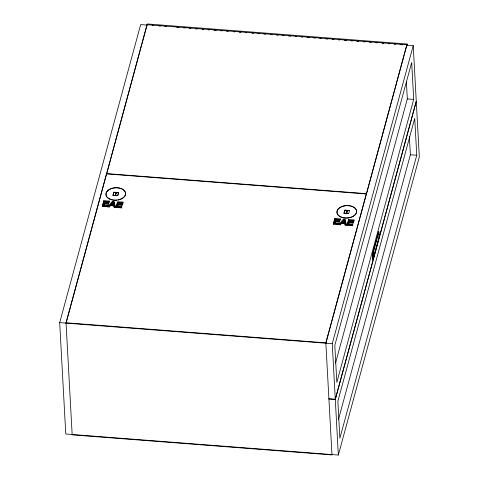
<?xml version="1.0" encoding="UTF-8"?>
<svg xmlns="http://www.w3.org/2000/svg" width="479" height="479" viewBox="0 0 479 479"><rect width="100%" height="100%" fill="white"/><g stroke="black" fill="none" stroke-linecap="round" stroke-linejoin="round"><path stroke-width="0.72" d="M373.937 254.463C373.231 257.882 373.375 250.655 374.021 252.81M338.336 455.05L335.3 399.564L416.281 101.506L419.317 156.998L338.336 455.05L65.773 433.992L59.683 322.642L140.664 24.591L147.041 25.082L147.023 24.71L406.827 44.786L406.845 45.158L413.227 45.649L416.257 101.135L335.282 399.193L328.905 398.696M366.297 193.965L325.846 342.838L331.977 454.93L72.173 434.854L66.042 322.762L106.488 173.889L366.297 193.965L366.315 194.336M106.595 173.961L147.023 24.71M66.06 323.133L147.346 23.95L407.156 44.026L407.234 45.517M104.811 201.342L104.428 202.743L108.386 203.048L108.224 203.647L104.266 203.341L103.787 205.898L103.751 205.24L107.997 205.569L107.871 206.832L102.476 206.413L102.44 205.754L103.829 200.647L109.218 201.066L109.092 202.33L104.847 202L104.811 201.342L109.056 201.671L109.218 201.066M102.476 206.413L103.692 201.946M103.751 205.24L104.266 203.341M107.871 206.832L107.997 205.569M104.302 204.006L108.26 204.311L108.386 203.048M112.996 195.204L113.816 192.181L118.541 192.546L117.732 195.755L112.996 195.204L117.72 195.57L118.541 192.546M113.008 195.39L113.816 192.181M115.738 193.103L115.331 194.612L115.798 194.648L116.211 193.139L115.738 193.103L115.487 194.48M118.199 203.803L122.157 204.108L121.989 204.713L118.032 204.407L117.553 206.964L117.517 206.305L121.768 206.635L121.636 207.898L116.247 207.479L116.211 206.82L117.595 201.713L122.989 202.132L122.858 203.395L118.612 203.066L118.235 204.467L118.576 202.407L122.822 202.731L122.989 202.132M116.247 207.479L117.63 202.372M117.517 206.305L118.032 204.407M118.073 205.066L122.025 205.371L122.157 204.108M121.636 207.898L121.768 206.635M335.42 220.585L339.377 220.897L339.216 221.496L335.258 221.19L334.779 223.747L334.743 223.088L338.988 223.418L338.863 224.681L333.468 224.262L333.432 223.603L334.821 218.496L340.21 218.915L340.084 220.178L335.839 219.849L335.456 221.25L335.803 219.19L340.048 219.52L340.21 218.915M333.468 224.262L334.821 218.496M334.743 223.088L335.258 221.19M335.294 221.849L339.252 222.16L339.377 220.897M338.863 224.681L338.988 223.418M344 213.239L344.808 210.03L349.544 210.58L344.82 210.215L344 213.239L348.724 213.604L349.532 210.395M346.317 212.46L346.73 210.952L347.203 210.988L346.814 212.868L346.317 212.46L346.79 212.496L347.203 210.988M346.341 212.832L346.73 210.952M349.191 221.651L353.143 221.957L352.981 222.561L349.023 222.256L348.508 224.154L352.754 224.477L352.628 225.741L347.233 225.328L347.197 224.669L348.586 219.562L353.981 219.981L353.849 221.244L349.604 220.915L349.227 222.31L349.568 220.256L353.813 220.579L353.981 219.981M347.233 225.328L348.449 220.861M348.718 224.178L349.023 222.256M349.059 222.915L353.017 223.22L353.143 221.957M352.628 225.741L352.754 224.477M366.399 194.031L406.827 44.786M325.87 343.209L407.156 44.026M335.282 399.193L332.246 343.7L413.227 45.649M335.545 363.1L407.324 98.913L406.396 81.927M413.7 99.41L336.821 382.362L334.803 345.431L411.683 62.48L413.7 99.41L407.324 98.913M372.315 254.529L378.464 231.878L378.937 231.92L379.194 236.554L373.039 259.205L372.566 259.169L372.315 254.529L372.788 254.565L378.937 231.92M372.566 259.169L372.949 257.756M338.408 419.682L410.377 154.777L409.371 136.311M416.754 155.268L339.88 438.219L337.857 401.294L414.736 118.337L416.754 155.268L410.377 154.777M109.356 206.946L109.32 206.287L110.493 204.922L113.786 205.174L114.218 207.323L115.427 207.413L113.87 201.425L112.457 201.318L108.164 206.198L108.2 206.856L109.356 206.946L110.529 205.581L110.493 204.922M340.347 224.795L340.312 224.136L341.479 222.771L344.778 223.022L345.209 225.172L346.419 225.262L344.862 219.274L343.449 219.166L339.156 224.046L339.192 224.705L340.347 224.795L341.521 223.43L341.479 222.771M110.966 204.365L112.948 202.06L113.625 204.569L110.966 204.365L111.002 205.024M111.397 204.563L112.984 202.719L112.948 202.06M343.94 219.909L341.958 222.214L344.617 222.418L343.94 219.909L344.485 222.454M342.389 222.412L343.976 220.568M108.2 206.856L109.631 205.228M111.062 203.605L112.493 201.976L112.457 201.318M152.25 25.483L153.741 25.603M158.95 26.004L160.441 26.117M164.908 26.465L166.399 26.579M176.817 27.381L179.05 27.554M183.517 27.902L185.008 28.016M189.474 28.363L190.965 28.477M195.432 28.824L197.665 28.991M202.132 29.339L203.617 29.453M208.084 29.8L209.574 29.914M214.041 30.261L216.274 30.434M220.741 30.776L222.226 30.89M226.693 31.237L228.184 31.351M233.393 31.752L234.884 31.871M239.35 32.213L240.841 32.333M245.308 32.674L246.793 32.788M252.008 33.195L253.493 33.308M257.959 33.656L259.45 33.77M263.917 34.111L265.408 34.231M270.617 34.632L272.108 34.745M276.575 35.093L278.06 35.206M282.526 35.554L284.017 35.668M288.484 36.009L290.717 36.182M295.184 36.53L296.675 36.644M301.141 36.991L302.626 37.105M307.093 37.452L309.326 37.619M313.793 37.967L315.284 38.081M319.75 38.428L321.235 38.542M325.702 38.889L327.935 39.062M332.402 39.404L333.893 39.517M338.36 39.865L339.851 39.979M344.317 40.326L346.551 40.499M351.017 40.841L352.502 40.96M356.969 41.302L358.46 41.416M363.669 41.823L365.16 41.936M369.626 42.278L371.117 42.397M375.584 42.739L377.069 42.859M382.284 43.26L383.769 43.373M388.235 43.721L389.726 43.834M394.193 44.182L395.678 44.296M400.145 44.637L402.378 44.81M106.572 173.59L366.381 193.66M113.828 192.366L118.552 192.732M115.756 193.474L116.229 193.51L116.211 193.139M346.748 211.323L347.221 211.359M343.988 213.053L348.724 213.604M110.529 205.581L113.822 205.832L114.218 207.323M341.521 223.43L344.814 223.681L345.209 225.172M102.44 205.754L107.835 206.174M108.164 206.198L109.32 206.287M114.182 206.665L115.391 206.754M116.211 206.82L121.6 207.233M333.432 223.603L338.827 224.022M339.156 224.046L340.312 224.136M345.173 224.507L346.383 224.603M347.197 224.669L352.592 225.082M378.721 236.518L379.194 236.554M66.042 322.762L325.846 342.838M59.683 322.642L332.246 343.7M328.923 399.067L335.3 399.564M346.419 225.262L344.862 219.274M115.427 207.413L113.87 201.425M112.984 202.719L113.493 204.605M378.464 231.878L378.536 233.207M372.788 254.565L373.039 259.205M353.813 220.579L353.849 221.244M352.981 222.561L353.017 223.22M349.568 220.256L349.604 220.915M348.586 219.562L348.622 220.22M346.79 212.496L346.814 212.868M344.778 223.022L344.814 223.681M343.449 219.166L343.485 219.825M340.048 219.52L340.084 220.178M339.216 221.496L339.252 222.16M335.803 219.19L335.839 219.849M122.822 202.731L122.858 203.395M121.989 204.713L122.025 205.371M118.576 202.407L118.612 203.066M113.786 205.174L113.822 205.832M109.056 201.671L109.092 202.33M108.224 203.647L108.26 204.311M106.488 173.889L106.512 174.26M103.829 200.647L103.865 201.312M112.433 200.024A9.837 6.221 -3.1 0 1 106.38 192.546A9.837 6.221 -3.1 0 1 118.175 187.942A9.837 6.221 -3.1 0 1 125.42 194.953M125.217 195.486A9.837 6.221 -3.1 0 1 118.127 200.03M116.858 200.216A9.837 6.221 -3.1 0 1 113.038 200.132M338.156 215.191A9.837 6.221 -3.1 0 1 341.299 206.916A9.837 6.221 -3.1 0 1 354.43 207.754A9.837 6.221 -3.1 0 1 353.574 216.179M353.101 216.466A9.837 6.221 -3.1 0 1 351.508 217.209M350.939 217.412A9.837 6.221 -3.1 0 1 338.605 215.64M373.919 254.169C374.321 259.684 374.919 247.511 373.919 254.169M110.679 199.372A9.837 6.221 -3.1 0 0 125.594 193.684A9.837 6.221 -3.1 0 0 111.032 188.576A9.837 6.221 -3.1 0 0 110.679 199.372M341.671 217.221A9.837 6.221 -3.1 0 0 356.586 211.532A9.837 6.221 -3.1 0 0 342.024 206.425A9.837 6.221 -3.1 0 0 341.671 217.221"/></g></svg>
